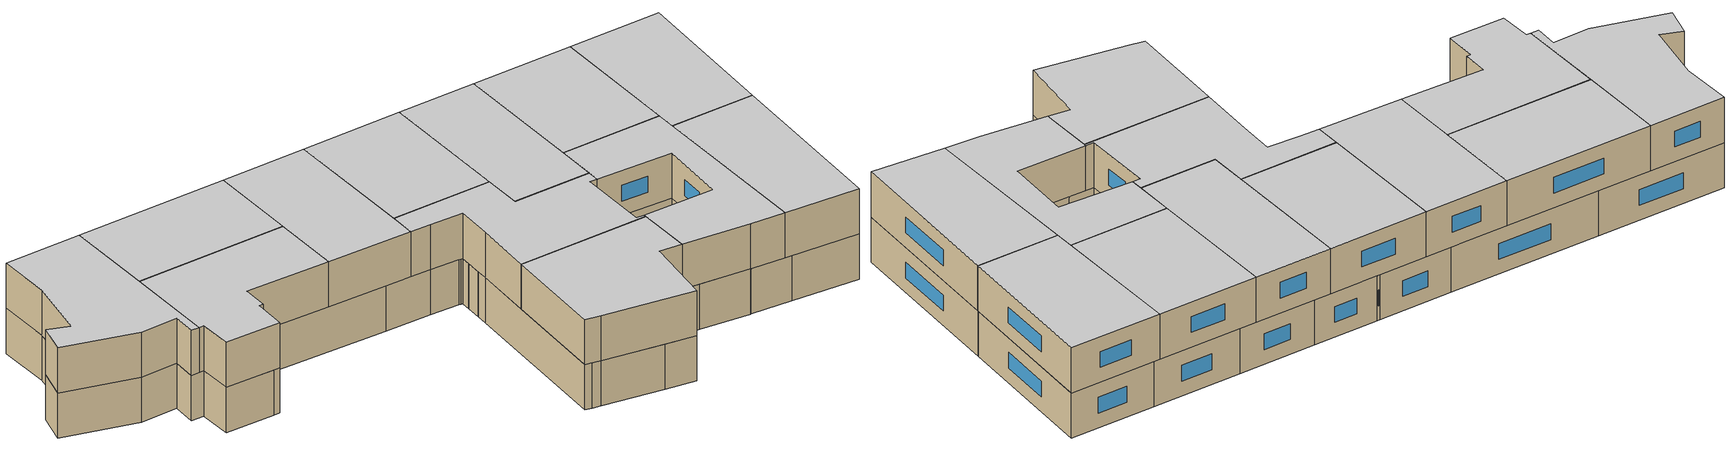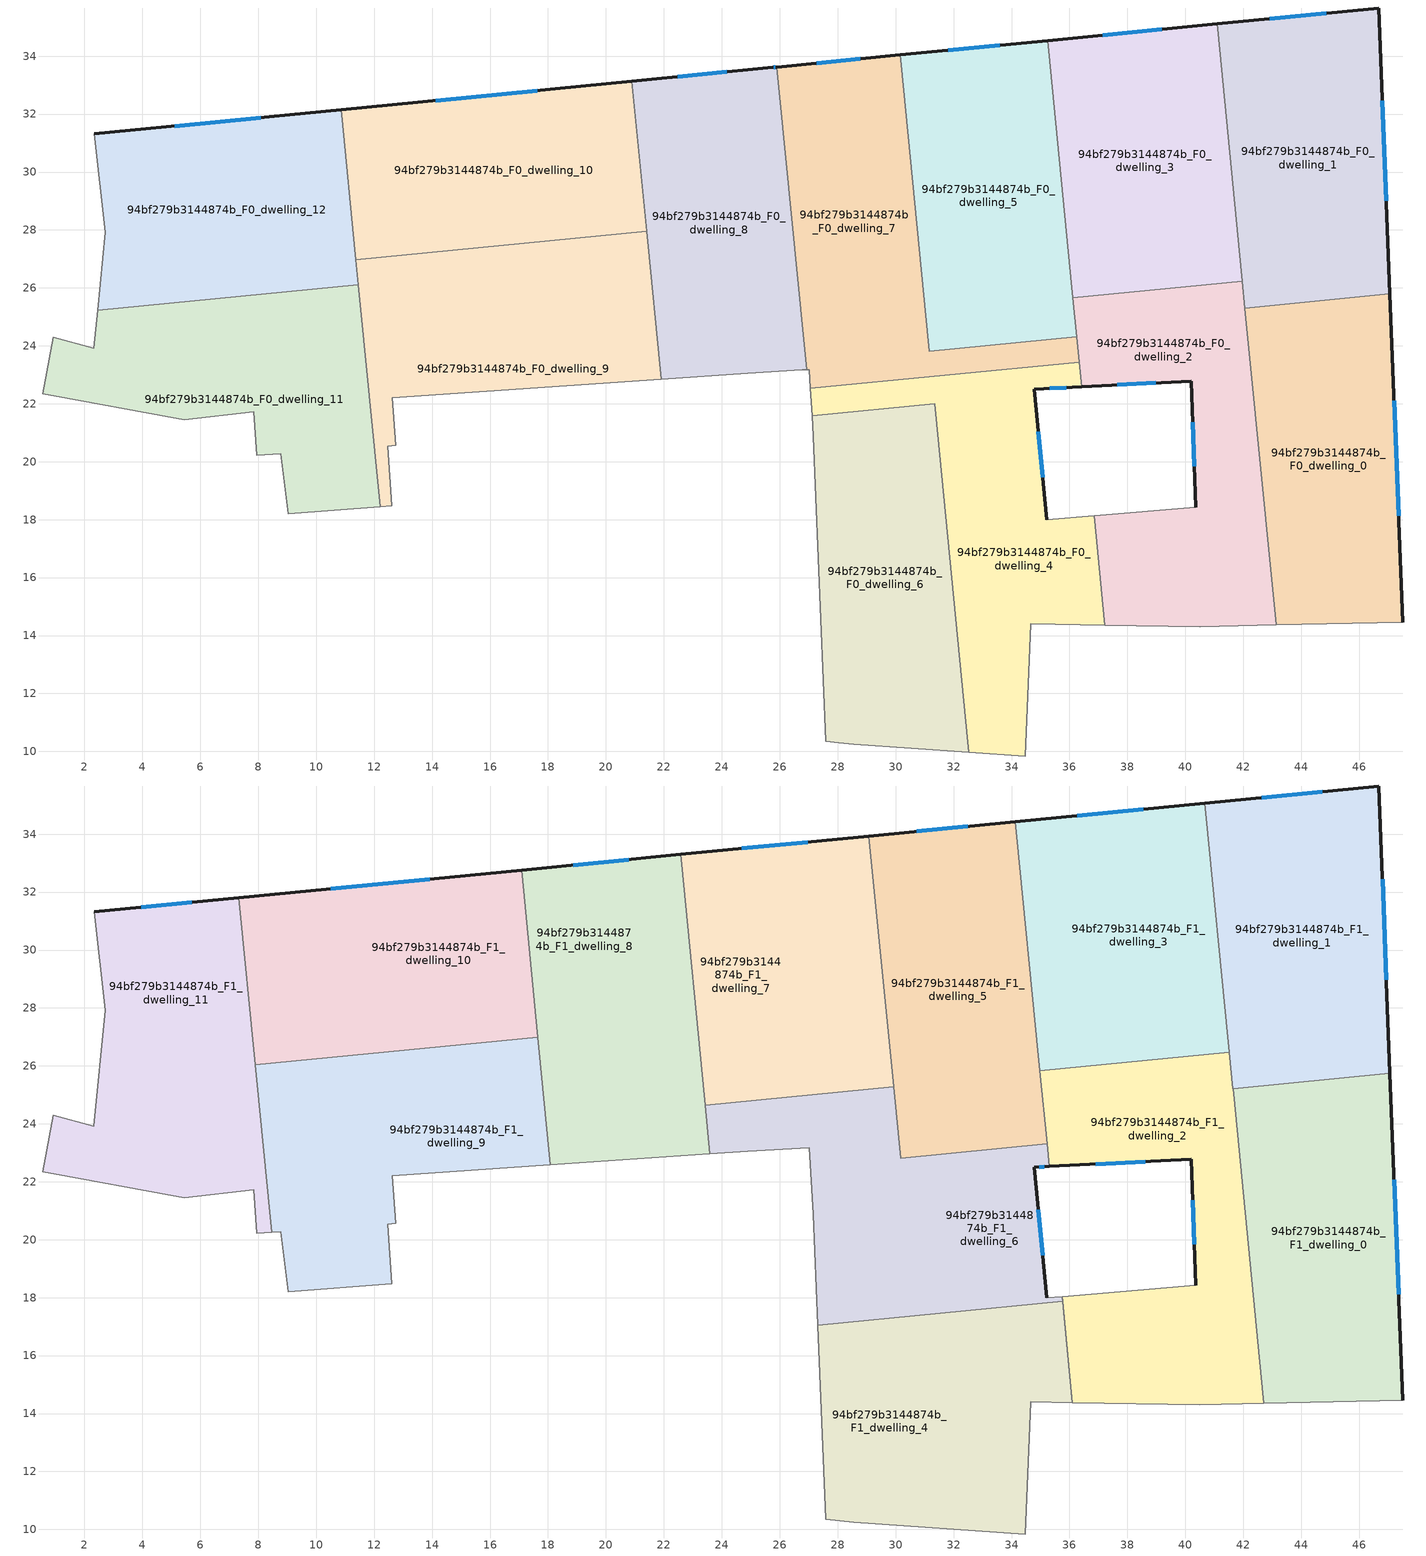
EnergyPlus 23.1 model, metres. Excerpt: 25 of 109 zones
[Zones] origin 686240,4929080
94bf279b3144874b_F0_dwelling_0
 floor ground (EU_floor_Construction): 47.06,25.79 47.5,14.45 43.13,14.36 42.06,25.3 z0
 wall outside (EU_wall_Construction): 47.5,14.45 47.06,25.79 z0:3
 wall adiabatic (EU_wall_Construction): 43.13,14.36 47.5,14.45 z0:3
 wall to 94bf279b3144874b_F0_dwelling_1 (EU_wall_Construction): 47.06,25.79 42.06,25.3 z0:3
 wall to 94bf279b3144874b_F0_dwelling_2 (EU_wall_Construction): 42.06,25.3 43.13,14.36 z0:3
 window (EU_Window_Construction): 47.36,18.14 47.2,22.11 z0.98:2.02
 ceiling adiabatic (EU_roof_Construction): 47.5,14.45 47.06,25.75 42.06,25.26 43.13,14.36 z3
94bf279b3144874b_F0_dwelling_1
 floor ground (EU_floor_Construction): 46.68,35.66 47.06,25.79 42.06,25.3 41.1,35.11 z0
 wall outside (EU_wall_Construction): 47.06,25.79 46.68,35.66 41.1,35.11 z0:3
 wall to 94bf279b3144874b_F0_dwelling_3 (EU_wall_Construction): 41.1,35.11 41.97,26.24 z0:3
 wall to 94bf279b3144874b_F0_dwelling_2 (EU_wall_Construction): 41.97,26.24 42.06,25.3 z0:3
 window (EU_Window_Construction): 46.94,29 46.8,32.45 / 44.86,35.48 42.91,35.29 z0.98:2.02
 ceiling adiabatic (EU_roof_Construction): 47.06,25.79 46.68,35.66 41.1,35.11 42.06,25.3 z3
94bf279b3144874b_F0_dwelling_10
 floor ground (EU_floor_Construction): 20.9,33.13 21.4,27.96 11.37,26.97 10.86,32.15 z0
 wall outside (EU_wall_Construction): 20.9,33.13 10.86,32.15 z0:3
 wall to 94bf279b3144874b_F0_dwelling_9 (EU_wall_Construction): 11.37,26.97 21.4,27.96 z0:3
 wall to 94bf279b3144874b_F0_dwelling_12 (EU_wall_Construction): 10.86,32.15 11.37,26.97 z0:3
 wall to 94bf279b3144874b_F0_dwelling_8 (EU_wall_Construction): 21.4,27.96 20.9,33.13 z0:3
 window (EU_Window_Construction): 17.63,32.81 14.13,32.47 z0.98:2.02
 ceiling adiabatic (EU_roof_Construction): 17.59,27.58 17.09,32.76 10.86,32.15 11.37,26.97 z3
94bf279b3144874b_F0_dwelling_11
 floor ground (EU_floor_Construction): 11.46,26.11 12.21,18.44 9.03,18.2 8.78,20.28 7.94,20.22 7.85,21.72 5.45,21.44 0.56,22.35 0.92,24.3 2.33,23.91 2.46,25.23 z0
 wall adiabatic (EU_wall_Construction): 2.46,25.23 2.33,23.91 0.92,24.3 0.56,22.35 5.45,21.44 7.85,21.72 7.94,20.22 8.78,20.28 9.03,18.2 12.21,18.44 11.46,26.11 z0:3
 wall to 94bf279b3144874b_F0_dwelling_12 (EU_wall_Construction): 11.46,26.11 2.46,25.23 z0:3
94bf279b3144874b_F0_dwelling_12
 floor ground (EU_floor_Construction): 10.86,32.15 11.46,26.11 2.46,25.23 2.72,27.92 2.34,31.31 z0
 wall outside (EU_wall_Construction): 10.86,32.15 2.34,31.31 z0:3
 wall adiabatic (EU_wall_Construction): 2.34,31.31 2.72,27.92 2.46,25.23 z0:3
 wall to 94bf279b3144874b_F0_dwelling_9 (EU_wall_Construction): 11.46,26.11 11.37,26.97 z0:3
 window (EU_Window_Construction): 8.09,31.88 5.11,31.58 z0.98:2.02
94bf279b3144874b_F0_dwelling_2
 floor ground (EU_floor_Construction): 41.97,26.24 43.13,14.36 40.52,14.31 40.49,14.31 37.22,14.36 36.85,18.13 40.36,18.42 40.21,22.78 36.42,22.58 36.11,25.66 z0
 wall outside (EU_wall_Construction): 36.42,22.58 40.21,22.78 40.36,18.42 z0:3
 wall adiabatic (EU_wall_Construction): 37.22,14.36 40.49,14.31 40.52,14.31 43.13,14.36 / 40.36,18.42 36.85,18.13 z0:3
 wall to 94bf279b3144874b_F0_dwelling_4 (EU_wall_Construction): 36.85,18.13 37.22,14.36 / 36.33,23.44 36.42,22.58 z0:3
 wall to 94bf279b3144874b_F0_dwelling_3 (EU_wall_Construction): 41.97,26.24 36.11,25.66 z0:3
 wall to 94bf279b3144874b_F0_dwelling_5 (EU_wall_Construction): 36.11,25.66 36.25,24.32 z0:3
 wall to 94bf279b3144874b_F0_dwelling_7 (EU_wall_Construction): 36.25,24.32 36.33,23.44 z0:3
 window (EU_Window_Construction): 40.26,21.36 40.31,19.84 / 37.65,22.65 38.98,22.72 z0.98:2.02
94bf279b3144874b_F0_dwelling_3
 floor ground (EU_floor_Construction): 41.1,35.11 41.97,26.24 36.11,25.66 35.24,34.54 z0
 wall outside (EU_wall_Construction): 41.1,35.11 35.24,34.54 z0:3
 wall to 94bf279b3144874b_F0_dwelling_5 (EU_wall_Construction): 35.24,34.54 36.11,25.66 z0:3
 window (EU_Window_Construction): 39.19,34.93 37.15,34.73 z0.98:2.02
 ceiling adiabatic (EU_roof_Construction): 41.97,26.24 41.1,35.11 40.68,35.07 41.52,26.47 36.09,25.94 36.11,25.66 z3
94bf279b3144874b_F0_dwelling_4
 floor ground (EU_floor_Construction): 36.33,23.44 36.42,22.58 34.78,22.5 35.22,17.99 36.85,18.13 37.22,14.36 34.66,14.4 34.48,9.84 32.52,9.97 31.34,22 27.12,21.59 27.06,22.53 z0
 wall outside (EU_wall_Construction): 35.22,17.99 34.78,22.5 36.42,22.58 z0:3
 wall adiabatic (EU_wall_Construction): 36.85,18.13 35.22,17.99 / 32.52,9.97 34.48,9.84 34.66,14.4 37.22,14.36 / 27.06,22.53 27.12,21.59 z0:3
 wall to 94bf279b3144874b_F0_dwelling_6 (EU_wall_Construction): 27.12,21.59 31.34,22 32.52,9.97 z0:3
 wall to 94bf279b3144874b_F0_dwelling_7 (EU_wall_Construction): 36.33,23.44 27.06,22.53 z0:3
 window (EU_Window_Construction): 35.31,22.53 35.88,22.56 / 35.08,19.46 34.92,21.03 z0.98:2.02
94bf279b3144874b_F0_dwelling_5
 floor ground (EU_floor_Construction): 35.24,34.54 36.25,24.32 31.17,23.82 30.16,34.04 z0
 wall outside (EU_wall_Construction): 35.24,34.54 30.16,34.04 z0:3
 wall to 94bf279b3144874b_F0_dwelling_7 (EU_wall_Construction): 30.16,34.04 31.17,23.82 36.25,24.32 z0:3
 window (EU_Window_Construction): 33.59,34.38 31.82,34.2 z0.98:2.02
 ceiling adiabatic (EU_roof_Construction): 35.14,24.21 34.14,34.43 30.16,34.04 31.17,23.82 z3
94bf279b3144874b_F0_dwelling_6
 floor ground (EU_floor_Construction): 31.34,22 32.52,9.97 28.56,10.24 28.04,10.3 27.59,10.35 27.16,20.87 27.12,21.59 z0
 wall adiabatic (EU_wall_Construction): 27.12,21.59 27.16,20.87 27.59,10.35 28.04,10.3 28.56,10.24 32.52,9.97 z0:3
94bf279b3144874b_F0_dwelling_7
 floor ground (EU_floor_Construction): 30.16,34.04 31.17,23.82 36.25,24.32 36.33,23.44 27.06,22.53 27.02,23.18 26.92,23.17 25.9,33.62 z0
 wall outside (EU_wall_Construction): 30.16,34.04 25.9,33.62 z0:3
 wall adiabatic (EU_wall_Construction): 26.92,23.17 27.02,23.18 27.06,22.53 z0:3
 wall to 94bf279b3144874b_F0_dwelling_8 (EU_wall_Construction): 25.9,33.62 26.92,23.17 z0:3
 window (EU_Window_Construction): 28.78,33.91 27.29,33.76 z0.98:2.02
 ceiling adiabatic (EU_roof_Construction): 35.23,23.33 35.14,24.21 31.17,23.82 30.16,34.04 29.08,33.93 30.17,22.84 z3
94bf279b3144874b_F0_dwelling_8
 floor ground (EU_floor_Construction): 25.9,33.62 26.92,23.17 26.77,23.17 24.89,23.06 21.91,22.85 20.9,33.13 25.75,33.61 z0
 wall outside (EU_wall_Construction): 25.9,33.62 25.75,33.61 20.9,33.13 z0:3
 wall adiabatic (EU_wall_Construction): 21.91,22.85 24.89,23.06 26.77,23.17 26.92,23.17 z0:3
 wall to 94bf279b3144874b_F0_dwelling_9 (EU_wall_Construction): 21.4,27.96 21.91,22.85 z0:3
 window (EU_Window_Construction): 25.85,33.62 25.8,33.61 / 24.17,33.45 22.48,33.29 z0.98:2.02
94bf279b3144874b_F0_dwelling_9
 floor ground (EU_floor_Construction): 21.4,27.96 21.91,22.85 12.63,22.2 12.74,20.56 12.46,20.54 12.61,18.47 12.21,18.44 11.37,26.97 z0
 wall adiabatic (EU_wall_Construction): 11.46,26.11 12.21,18.44 12.61,18.47 12.46,20.54 12.74,20.56 12.63,22.2 21.91,22.85 z0:3
94bf279b3144874b_F1_dwelling_0
 floor to 94bf279b3144874b_F0_dwelling_2 (EU_floor_Construction): 42.06,25.26 43.13,14.36 42.71,14.36 41.65,25.22 z3
 floor adiabatic (EU_floor_Construction): 47.06,25.75 47.5,14.45 42.71,14.36 43.13,14.36 42.06,25.26 z3
 wall outside (EU_wall_Construction): 47.5,14.45 47.06,25.75 z3:6
 wall adiabatic (EU_wall_Construction): 42.71,14.36 47.5,14.45 z3:6
 wall to 94bf279b3144874b_F1_dwelling_1 (EU_wall_Construction): 47.06,25.75 41.65,25.22 z3:6
 wall to 94bf279b3144874b_F1_dwelling_2 (EU_wall_Construction): 41.65,25.22 42.71,14.36 z3:6
 window (EU_Window_Construction): 47.36,18.13 47.21,22.08 z3.98:5.02
 ceiling to 94bf279b3144874b_F2_dwelling_0 (EU_floor_Construction): 47.5,14.45 47.06,25.75 41.65,25.22 42.71,14.36 z6
94bf279b3144874b_F1_dwelling_1
 floor to 94bf279b3144874b_F0_dwelling_0 (EU_floor_Construction): 47.06,25.79 47.06,25.75 42.06,25.26 42.06,25.3 z3
 floor to 94bf279b3144874b_F0_dwelling_2 (EU_floor_Construction): 41.97,26.24 42.06,25.26 41.65,25.22 41.55,26.2 z3
 floor adiabatic (EU_floor_Construction): 46.68,35.66 47.06,25.75 47.06,25.79 42.06,25.3 41.97,26.24 41.55,26.2 40.68,35.07 z3
 wall outside (EU_wall_Construction): 47.06,25.75 46.68,35.66 40.68,35.07 z3:6
 wall to 94bf279b3144874b_F1_dwelling_3 (EU_wall_Construction): 40.68,35.07 41.52,26.47 z3:6
 wall to 94bf279b3144874b_F1_dwelling_2 (EU_wall_Construction): 41.52,26.47 41.64,25.22 z3:6
 window (EU_Window_Construction): 46.94,28.97 46.81,32.44 / 44.73,35.47 42.63,35.26 z3.98:5.02
 ceiling to 94bf279b3144874b_F2_dwelling_1 (EU_floor_Construction): 47.06,25.75 46.68,35.66 40.68,35.07 41.65,25.22 z6
94bf279b3144874b_F1_dwelling_10
 floor adiabatic (EU_floor_Construction): 17.09,32.76 17.6,27.58 11.37,26.97 10.86,32.15 z3
 floor to 94bf279b3144874b_F0_dwelling_12 (EU_floor_Construction): 10.86,32.15 11.43,26.38 7.89,26.04 7.33,31.8 z3
 floor to 94bf279b3144874b_F0_dwelling_9 (EU_floor_Construction): 17.59,27.58 17.65,26.99 11.43,26.38 11.37,26.97 z3
 wall outside (EU_wall_Construction): 17.09,32.76 7.33,31.8 z3:6
 wall to 94bf279b3144874b_F1_dwelling_9 (EU_wall_Construction): 7.89,26.04 17.65,26.99 z3:6
 wall to 94bf279b3144874b_F1_dwelling_8 (EU_wall_Construction): 17.65,26.99 17.09,32.76 z3:6
 wall to 94bf279b3144874b_F1_dwelling_11 (EU_wall_Construction): 7.33,31.8 7.89,26.04 z3:6
 window (EU_Window_Construction): 13.91,32.45 10.5,32.11 z3.98:5.02
 ceiling to 94bf279b3144874b_F2_dwelling_10 (EU_floor_Construction): 17.65,26.99 17.09,32.76 7.33,31.8 7.89,26.04 z6
94bf279b3144874b_F1_dwelling_11
 floor to 94bf279b3144874b_F0_dwelling_12 (EU_floor_Construction): 7.33,31.8 7.92,25.76 2.46,25.23 2.72,27.92 2.34,31.31 z3
 floor to 94bf279b3144874b_F0_dwelling_11 (EU_floor_Construction): 7.92,25.76 8.46,20.26 7.94,20.22 7.85,21.72 5.45,21.44 0.56,22.35 0.92,24.3 2.33,23.91 2.46,25.23 z3
 wall outside (EU_wall_Construction): 7.33,31.8 2.34,31.31 z3:6
 wall adiabatic (EU_wall_Construction): 2.34,31.31 2.72,27.92 2.33,23.91 0.92,24.3 0.56,22.35 5.45,21.44 7.85,21.72 7.94,20.22 8.46,20.26 z3:6
 wall to 94bf279b3144874b_F1_dwelling_9 (EU_wall_Construction): 8.46,20.26 7.89,26.04 z3:6
 window (EU_Window_Construction): 5.71,31.64 3.96,31.47 z3.98:5.02
 ceiling to 94bf279b3144874b_F2_dwelling_11 (EU_floor_Construction): 8.46,20.26 7.33,31.8 2.34,31.31 2.72,27.92 2.33,23.91 0.92,24.3 0.56,22.35 5.45,21.44 7.85,21.72 7.94,20.22 z6
94bf279b3144874b_F1_dwelling_2
 floor to 94bf279b3144874b_F0_dwelling_2 (EU_floor_Construction): 41.55,26.19 42.71,14.36 40.49,14.31 37.22,14.36 36.85,18.13 40.36,18.42 40.21,22.78 36.42,22.59 36.11,25.66 z3
 floor to 94bf279b3144874b_F0_dwelling_5 (EU_floor_Construction): 36.09,25.94 36.25,24.32 35.14,24.21 34.98,25.83 z3
 floor to 94bf279b3144874b_F0_dwelling_4 (EU_floor_Construction): 36.85,18.13 37.22,14.36 36.1,14.38 35.75,18.04 z3; 36.33,23.44 36.42,22.59 35.31,22.53 35.23,23.33 z3
 floor adiabatic (EU_floor_Construction): 41.52,26.47 41.55,26.19 36.12,25.66 36.09,25.94 z3
 floor to 94bf279b3144874b_F0_dwelling_7 (EU_floor_Construction): 36.25,24.32 36.33,23.44 35.23,23.33 35.14,24.21 z3
 wall outside (EU_wall_Construction): 35.31,22.53 40.21,22.78 40.36,18.42 z3:6
 wall adiabatic (EU_wall_Construction): 40.36,18.42 35.75,18.04 36.1,14.38 40.49,14.31 42.71,14.36 z3:6
 wall to 94bf279b3144874b_F1_dwelling_3 (EU_wall_Construction): 41.52,26.47 34.98,25.83 z3:6
 wall to 94bf279b3144874b_F1_dwelling_5 (EU_wall_Construction): 34.98,25.83 35.23,23.3 z3:6
 wall to 94bf279b3144874b_F1_dwelling_6 (EU_wall_Construction): 35.23,23.3 35.31,22.53 z3:6
 window (EU_Window_Construction): 40.26,21.36 40.31,19.84 / 36.9,22.61 38.62,22.7 z3.98:5.02
 ceiling to 94bf279b3144874b_F2_dwelling_2 (EU_floor_Construction): 42.71,14.36 41.52,26.47 34.98,25.83 35.31,22.53 40.21,22.78 40.36,18.42 35.75,18.04 36.1,14.38 40.49,14.31 z6
94bf279b3144874b_F1_dwelling_3
 floor to 94bf279b3144874b_F0_dwelling_3 (EU_floor_Construction): 40.68,35.07 41.52,26.47 36.09,25.94 35.24,34.54 z3
 floor to 94bf279b3144874b_F0_dwelling_5 (EU_floor_Construction): 35.24,34.54 36.09,25.94 34.98,25.83 34.14,34.43 z3
 wall outside (EU_wall_Construction): 40.68,35.07 34.14,34.43 z3:6
 wall to 94bf279b3144874b_F1_dwelling_5 (EU_wall_Construction): 34.14,34.43 34.98,25.83 z3:6
 window (EU_Window_Construction): 38.55,34.86 36.26,34.64 z3.98:5.02
 ceiling to 94bf279b3144874b_F2_dwelling_3 (EU_floor_Construction): 41.52,26.47 40.68,35.07 34.14,34.43 34.98,25.83 z6
94bf279b3144874b_F1_dwelling_4
 floor to 94bf279b3144874b_F0_dwelling_6 (EU_floor_Construction): 31.79,17.48 32.52,9.97 28.56,10.24 27.59,10.35 27.32,17.04 z3
 floor to 94bf279b3144874b_F0_dwelling_4 (EU_floor_Construction): 35.76,17.87 36.1,14.38 34.66,14.4 34.48,9.84 32.52,9.97 31.79,17.48 z3
 wall adiabatic (EU_wall_Construction): 27.32,17.04 27.59,10.35 28.56,10.24 34.48,9.84 34.66,14.4 36.1,14.38 35.76,17.87 z3:6
 wall to 94bf279b3144874b_F1_dwelling_6 (EU_wall_Construction): 35.76,17.87 27.32,17.04 z3:6
 ceiling to 94bf279b3144874b_F2_dwelling_4 (EU_floor_Construction): 34.48,9.84 34.66,14.4 36.1,14.38 35.76,17.87 27.32,17.04 27.59,10.35 28.56,10.24 z6
94bf279b3144874b_F1_dwelling_5
 floor to 94bf279b3144874b_F0_dwelling_4 (EU_floor_Construction): 35.23,23.33 35.23,23.3 30.17,22.81 30.17,22.84 z3
 floor adiabatic (EU_floor_Construction): 34.14,34.43 35.23,23.3 35.23,23.33 30.17,22.84 30.17,22.81 29.08,33.93 z3
 wall outside (EU_wall_Construction): 34.14,34.43 29.08,33.93 z3:6
 wall to 94bf279b3144874b_F1_dwelling_6 (EU_wall_Construction): 29.93,25.28 30.17,22.81 35.23,23.3 z3:6
 wall to 94bf279b3144874b_F1_dwelling_7 (EU_wall_Construction): 29.08,33.93 29.93,25.28 z3:6
 window (EU_Window_Construction): 32.49,34.27 30.72,34.1 z3.98:5.02
 ceiling to 94bf279b3144874b_F2_dwelling_5 (EU_floor_Construction): 35.23,23.3 34.14,34.43 29.08,33.93 30.17,22.81 z6
94bf279b3144874b_F1_dwelling_6
 floor to 94bf279b3144874b_F0_dwelling_4 (EU_floor_Construction): 35.23,23.3 35.31,22.53 34.78,22.5 35.22,17.99 35.75,18.04 35.76,17.87 31.79,17.48 31.34,22 27.12,21.59 27.06,22.53 30.17,22.84 30.17,22.81 z3
 floor to 94bf279b3144874b_F0_dwelling_6 (EU_floor_Construction): 31.34,22 31.79,17.48 27.32,17.04 27.16,20.87 27.12,21.59 z3
 floor to 94bf279b3144874b_F0_dwelling_8 (EU_floor_Construction): 26.75,24.97 26.92,23.18 24.89,23.06 23.59,22.97 23.43,24.65 z3
 floor to 94bf279b3144874b_F0_dwelling_7 (EU_floor_Construction): 29.93,25.28 30.17,22.84 27.06,22.53 27.02,23.18 26.92,23.18 26.75,24.97 z3
 wall outside (EU_wall_Construction): 35.22,17.99 34.78,22.5 35.31,22.53 z3:6
 wall to 94bf279b3144874b_F1_dwelling_7 (EU_wall_Construction): 29.93,25.28 23.43,24.64 z3:6
 wall adiabatic (EU_wall_Construction): 35.76,17.87 35.75,18.04 35.22,17.99 / 23.59,22.97 24.89,23.06 27.02,23.18 27.16,20.87 27.32,17.04 z3:6
 wall to 94bf279b3144874b_F1_dwelling_8 (EU_wall_Construction): 23.43,24.65 23.59,22.97 z3:6
 window (EU_Window_Construction): 34.95,22.51 35.13,22.52 / 35.08,19.46 34.92,21.03 z3.98:5.02
 ceiling to 94bf279b3144874b_F2_dwelling_6 (EU_floor_Construction): 35.76,17.87 35.75,18.04 35.22,17.99 34.78,22.5 35.31,22.53 35.23,23.3 30.17,22.81 29.93,25.28 23.43,24.64 23.59,22.97 24.89,23.06 27.02,23.18 27.16,20.87 27.32,17.04 z6
94bf279b3144874b_F1_dwelling_7
 floor to 94bf279b3144874b_F0_dwelling_7 (EU_floor_Construction): 29.08,33.93 29.93,25.28 26.75,24.97 25.9,33.62 z3
 floor to 94bf279b3144874b_F0_dwelling_8 (EU_floor_Construction): 25.9,33.62 26.75,24.97 23.43,24.65 22.58,33.3 25.75,33.61 25.87,33.62 z3
 wall outside (EU_wall_Construction): 29.08,33.93 22.58,33.3 z3:6
 wall to 94bf279b3144874b_F1_dwelling_8 (EU_wall_Construction): 22.58,33.3 23.43,24.64 z3:6
 window (EU_Window_Construction): 26.97,33.73 24.69,33.5 z3.98:5.02
 ceiling to 94bf279b3144874b_F2_dwelling_7 (EU_floor_Construction): 29.93,25.28 29.08,33.93 22.58,33.3 23.43,24.64 z6
94bf279b3144874b_F1_dwelling_8
 floor to 94bf279b3144874b_F0_dwelling_8 (EU_floor_Construction): 22.58,33.3 23.59,22.97 21.91,22.85 20.9,33.13 z3
 floor to 94bf279b3144874b_F0_dwelling_10 (EU_floor_Construction): 20.9,33.13 21.4,27.96 17.59,27.58 17.09,32.76 z3
 floor to 94bf279b3144874b_F0_dwelling_9 (EU_floor_Construction): 21.4,27.96 21.91,22.85 18.08,22.58 17.59,27.58 z3
 wall outside (EU_wall_Construction): 22.58,33.3 17.09,32.76 z3:6
 wall adiabatic (EU_wall_Construction): 18.08,22.58 23.59,22.97 z3:6
 wall to 94bf279b3144874b_F1_dwelling_9 (EU_wall_Construction): 17.65,26.99 18.08,22.58 z3:6
 window (EU_Window_Construction): 20.79,33.12 18.87,32.93 z3.98:5.02
 ceiling to 94bf279b3144874b_F2_dwelling_8 (EU_floor_Construction): 23.59,22.97 22.58,33.3 17.09,32.76 18.08,22.58 z6
94bf279b3144874b_F1_dwelling_9
 floor to 94bf279b3144874b_F0_dwelling_11 (EU_floor_Construction): 11.46,26.11 12.21,18.44 9.03,18.2 8.78,20.28 8.46,20.26 7.92,25.76 z3
 floor to 94bf279b3144874b_F0_dwelling_9 (EU_floor_Construction): 17.65,26.99 18.08,22.58 12.63,22.2 12.74,20.56 12.46,20.54 12.61,18.47 12.21,18.44 11.43,26.38 z3
 floor to 94bf279b3144874b_F0_dwelling_12 (EU_floor_Construction): 11.43,26.38 11.46,26.11 7.92,25.76 7.89,26.04 z3
 wall adiabatic (EU_wall_Construction): 8.46,20.26 8.78,20.28 9.03,18.2 12.61,18.47 12.46,20.54 12.74,20.56 12.63,22.2 18.08,22.58 z3:6
 ceiling to 94bf279b3144874b_F2_dwelling_9 (EU_floor_Construction): 18.08,22.58 17.65,26.99 7.89,26.04 8.46,20.26 8.78,20.28 9.03,18.2 12.61,18.47 12.46,20.54 12.74,20.56 12.63,22.2 z6
[Building]
EU S2 Campaign: North Axis=0; Terrain=City; Solar Distribution=FullExterior
[Site:Location]
Bologna: Latitude=44.5; Longitude=11.25; Time Zone=1; Elevation=37
[SizingPeriod:WeatherFileDays]
AnnualSizingPeriod: Begin Month=1; Begin Day of Month=1; End Month=12; End Day of Month=31; Day of Week for Start Day=Monday; Use Weather File Daylight Saving Period=No; Use Weather File Rain and Snow Indicators=No
[MATERIAL]
EU_InternalMass_Material: Roughness=MediumRough; Thickness=0.1; Conductivity=1; Density=1800; Specific Heat=900; Thermal Absorptance=0.9; Solar Absorptance=0.7; Visible Absorptance=0.7
[MATERIAL:NOMASS] Roughness=MediumRough; Thermal Absorptance=0.9; Solar Absorptance=0.7; Visible Absorptance=0.7
Name | Thermal Resistance
EU_wall_NoMass | 0.905828
EU_roof_NoMass | 0.37593
EU_floor_NoMass | 0.67114
[WINDOWMATERIAL:SIMPLEGLAZINGSYSTEM]
EU_Window_SimpleGlazing: UFactor=4.52486; Solar Heat Gain Coefficient=0.85; Visible Transmittance=0.85
[CONSTRUCTION]
EU_wall_Construction: EU_wall_NoMass
EU_roof_Construction: EU_roof_NoMass
EU_floor_Construction: EU_floor_NoMass
EU_Window_Construction: EU_Window_SimpleGlazing
EU_InternalMass_Construction: EU_InternalMass_Material
[ZONE] Type=1; Multiplier=1; Ceiling Height=autocalculate; Floor Area=autocalculate; Part of Total Floor Area=Yes
Name | Volume
94bf279b3144874b_F0_dwelling_0 | 157.31
94bf279b3144874b_F1_dwelling_0 | 170.429
94bf279b3144874b_F0_dwelling_1 | 157.316
94bf279b3144874b_F1_dwelling_1 | 170.435
94bf279b3144874b_F0_dwelling_10 | 157.313
94bf279b3144874b_F1_dwelling_10 | 170.441
94bf279b3144874b_F0_dwelling_11 | 157.321
94bf279b3144874b_F1_dwelling_11 | 170.418
94bf279b3144874b_F0_dwelling_12 | 157.331
94bf279b3144874b_F0_dwelling_2 | 157.322
94bf279b3144874b_F1_dwelling_2 | 170.423
94bf279b3144874b_F0_dwelling_3 | 157.329
94bf279b3144874b_F1_dwelling_3 | 170.43
94bf279b3144874b_F0_dwelling_4 | 155.791
94bf279b3144874b_F1_dwelling_4; 94bf279b3144874b_F1_dwelling_5 | 170.433
94bf279b3144874b_F0_dwelling_5 | 157.312
94bf279b3144874b_F0_dwelling_6 | 159.886
94bf279b3144874b_F1_dwelling_6 | 170.422
94bf279b3144874b_F0_dwelling_7 | 156.699
94bf279b3144874b_F1_dwelling_7 | 170.437
94bf279b3144874b_F0_dwelling_8 | 156.897
94bf279b3144874b_F1_dwelling_8 | 170.451
94bf279b3144874b_F0_dwelling_9 | 157.311
94bf279b3144874b_F1_dwelling_9 | 170.407
[INTERNALMASS] Construction=EU_InternalMass_Construction
Name | Zone or ZoneList | Surface Area
94bf279b3144874b_F0_dwelling_0_EU_InternalMass | 94bf279b3144874b_F0_dwelling_0 | 52.4363
94bf279b3144874b_F0_dwelling_1_EU_InternalMass | 94bf279b3144874b_F0_dwelling_1 | 52.4404
94bf279b3144874b_F0_dwelling_2_EU_InternalMass | 94bf279b3144874b_F0_dwelling_2 | 52.4394
94bf279b3144874b_F0_dwelling_3_EU_InternalMass | 94bf279b3144874b_F0_dwelling_3 | 52.4428
94bf279b3144874b_F0_dwelling_4_EU_InternalMass | 94bf279b3144874b_F0_dwelling_4 | 51.9309
94bf279b3144874b_F0_dwelling_5_EU_InternalMass | 94bf279b3144874b_F0_dwelling_5 | 52.4381
94bf279b3144874b_F0_dwelling_6_EU_InternalMass | 94bf279b3144874b_F0_dwelling_6 | 53.2954
94bf279b3144874b_F0_dwelling_7_EU_InternalMass | 94bf279b3144874b_F0_dwelling_7 | 52.233
94bf279b3144874b_F0_dwelling_8_EU_InternalMass | 94bf279b3144874b_F0_dwelling_8 | 52.2989
94bf279b3144874b_F0_dwelling_9_EU_InternalMass | 94bf279b3144874b_F0_dwelling_9 | 52.4394
94bf279b3144874b_F0_dwelling_10_EU_InternalMass | 94bf279b3144874b_F0_dwelling_10 | 52.4374
94bf279b3144874b_F0_dwelling_11_EU_InternalMass | 94bf279b3144874b_F0_dwelling_11 | 52.4404
94bf279b3144874b_F0_dwelling_12_EU_InternalMass | 94bf279b3144874b_F0_dwelling_12 | 52.4419
94bf279b3144874b_F1_dwelling_0_EU_InternalMass | 94bf279b3144874b_F1_dwelling_0 | 56.8084
94bf279b3144874b_F1_dwelling_1_EU_InternalMass | 94bf279b3144874b_F1_dwelling_1 | 56.8109
94bf279b3144874b_F1_dwelling_2_EU_InternalMass | 94bf279b3144874b_F1_dwelling_2 | 56.809
94bf279b3144874b_F1_dwelling_3_EU_InternalMass | 94bf279b3144874b_F1_dwelling_3 | 56.8114
94bf279b3144874b_F1_dwelling_4_EU_InternalMass | 94bf279b3144874b_F1_dwelling_4 | 56.8101
94bf279b3144874b_F1_dwelling_5_EU_InternalMass | 94bf279b3144874b_F1_dwelling_5 | 56.8106
94bf279b3144874b_F1_dwelling_6_EU_InternalMass | 94bf279b3144874b_F1_dwelling_6 | 56.8073
94bf279b3144874b_F1_dwelling_7_EU_InternalMass | 94bf279b3144874b_F1_dwelling_7 | 56.8128
94bf279b3144874b_F1_dwelling_8_EU_InternalMass | 94bf279b3144874b_F1_dwelling_8 | 56.8172
94bf279b3144874b_F1_dwelling_9_EU_InternalMass | 94bf279b3144874b_F1_dwelling_9 | 56.8022
94bf279b3144874b_F1_dwelling_10_EU_InternalMass | 94bf279b3144874b_F1_dwelling_10 | 56.813
94bf279b3144874b_F1_dwelling_11_EU_InternalMass | 94bf279b3144874b_F1_dwelling_11 | 56.8055
[OTHEREQUIPMENT] Fuel Type=Electricity; Design Level Calculation Method=Watts/Area; Power per Zone Floor Area=1; Fraction Latent=0; Fraction Radiant=0; Fraction Lost=0; Carbon Dioxide Generation Rate=0; EndUse Subcategory=EU_Step8_InternalGains
Name | Zone or ZoneList or Space or SpaceList | Schedule
EU_Step8_InternalGain_94bf279b3144874b_F0_dwelling_0_f000 | 94bf279b3144874b_F0_dwelling_0 | EU_Step8_GainSchedule_94bf279b3144874b_F0_dwelling_0_f000
EU_Step8_InternalGain_94bf279b3144874b_F0_dwelling_1_f000 | 94bf279b3144874b_F0_dwelling_1 | EU_Step8_GainSchedule_94bf279b3144874b_F0_dwelling_1_f000
EU_Step8_InternalGain_94bf279b3144874b_F0_dwelling_2_f000 | 94bf279b3144874b_F0_dwelling_2 | EU_Step8_GainSchedule_94bf279b3144874b_F0_dwelling_2_f000
EU_Step8_InternalGain_94bf279b3144874b_F0_dwelling_3_f000 | 94bf279b3144874b_F0_dwelling_3 | EU_Step8_GainSchedule_94bf279b3144874b_F0_dwelling_3_f000
EU_Step8_InternalGain_94bf279b3144874b_F0_dwelling_4_f000 | 94bf279b3144874b_F0_dwelling_4 | EU_Step8_GainSchedule_94bf279b3144874b_F0_dwelling_4_f000
EU_Step8_InternalGain_94bf279b3144874b_F0_dwelling_5_f000 | 94bf279b3144874b_F0_dwelling_5 | EU_Step8_GainSchedule_94bf279b3144874b_F0_dwelling_5_f000
EU_Step8_InternalGain_94bf279b3144874b_F0_dwelling_6_f000 | 94bf279b3144874b_F0_dwelling_6 | EU_Step8_GainSchedule_94bf279b3144874b_F0_dwelling_6_f000
EU_Step8_InternalGain_94bf279b3144874b_F0_dwelling_7_f000 | 94bf279b3144874b_F0_dwelling_7 | EU_Step8_GainSchedule_94bf279b3144874b_F0_dwelling_7_f000
EU_Step8_InternalGain_94bf279b3144874b_F0_dwelling_8_f000 | 94bf279b3144874b_F0_dwelling_8 | EU_Step8_GainSchedule_94bf279b3144874b_F0_dwelling_8_f000
EU_Step8_InternalGain_94bf279b3144874b_F0_dwelling_9_f000 | 94bf279b3144874b_F0_dwelling_9 | EU_Step8_GainSchedule_94bf279b3144874b_F0_dwelling_9_f000
EU_Step8_InternalGain_94bf279b3144874b_F0_dwelling_10_f000 | 94bf279b3144874b_F0_dwelling_10 | EU_Step8_GainSchedule_94bf279b3144874b_F0_dwelling_10_f000
EU_Step8_InternalGain_94bf279b3144874b_F0_dwelling_11_f000 | 94bf279b3144874b_F0_dwelling_11 | EU_Step8_GainSchedule_94bf279b3144874b_F0_dwelling_11_f000
EU_Step8_InternalGain_94bf279b3144874b_F0_dwelling_12_f000 | 94bf279b3144874b_F0_dwelling_12 | EU_Step8_GainSchedule_94bf279b3144874b_F0_dwelling_12_f000
EU_Step8_InternalGain_94bf279b3144874b_F1_dwelling_0_f000 | 94bf279b3144874b_F1_dwelling_0 | EU_Step8_GainSchedule_94bf279b3144874b_F1_dwelling_0_f000
EU_Step8_InternalGain_94bf279b3144874b_F1_dwelling_1_f000 | 94bf279b3144874b_F1_dwelling_1 | EU_Step8_GainSchedule_94bf279b3144874b_F1_dwelling_1_f000
EU_Step8_InternalGain_94bf279b3144874b_F1_dwelling_2_f000 | 94bf279b3144874b_F1_dwelling_2 | EU_Step8_GainSchedule_94bf279b3144874b_F1_dwelling_2_f000
EU_Step8_InternalGain_94bf279b3144874b_F1_dwelling_3_f000 | 94bf279b3144874b_F1_dwelling_3 | EU_Step8_GainSchedule_94bf279b3144874b_F1_dwelling_3_f000
EU_Step8_InternalGain_94bf279b3144874b_F1_dwelling_4_f000 | 94bf279b3144874b_F1_dwelling_4 | EU_Step8_GainSchedule_94bf279b3144874b_F1_dwelling_4_f000
EU_Step8_InternalGain_94bf279b3144874b_F1_dwelling_5_f000 | 94bf279b3144874b_F1_dwelling_5 | EU_Step8_GainSchedule_94bf279b3144874b_F1_dwelling_5_f000
EU_Step8_InternalGain_94bf279b3144874b_F1_dwelling_6_f000 | 94bf279b3144874b_F1_dwelling_6 | EU_Step8_GainSchedule_94bf279b3144874b_F1_dwelling_6_f000
EU_Step8_InternalGain_94bf279b3144874b_F1_dwelling_7_f000 | 94bf279b3144874b_F1_dwelling_7 | EU_Step8_GainSchedule_94bf279b3144874b_F1_dwelling_7_f000
EU_Step8_InternalGain_94bf279b3144874b_F1_dwelling_8_f000 | 94bf279b3144874b_F1_dwelling_8 | EU_Step8_GainSchedule_94bf279b3144874b_F1_dwelling_8_f000
EU_Step8_InternalGain_94bf279b3144874b_F1_dwelling_9_f000 | 94bf279b3144874b_F1_dwelling_9 | EU_Step8_GainSchedule_94bf279b3144874b_F1_dwelling_9_f000
EU_Step8_InternalGain_94bf279b3144874b_F1_dwelling_10_f000 | 94bf279b3144874b_F1_dwelling_10 | EU_Step8_GainSchedule_94bf279b3144874b_F1_dwelling_10_f000
EU_Step8_InternalGain_94bf279b3144874b_F1_dwelling_11_f000 | 94bf279b3144874b_F1_dwelling_11 | EU_Step8_GainSchedule_94bf279b3144874b_F1_dwelling_11_f000
[ZONEVENTILATION:DESIGNFLOWRATE] Schedule=EU_AlwaysOn; Design Flow Rate Calculation Method=AirChanges/Hour; Air Changes per Hour=0.73129; Ventilation Type=Natural; Fan Pressure Rise=0; Fan Total Efficiency=1; Constant Term Coefficient=1; Temperature Term Coefficient=0; Velocity Term Coefficient=0; Velocity Squared Term Coefficient=0; Minimum Indoor Temperature=-100; Maximum Indoor Temperature=100; Delta Temperature=-100; Minimum Outdoor Temperature=-100; Maximum Outdoor Temperature=100; Maximum Wind Speed=40
Name | Zone or ZoneList or Space or SpaceList
EU_ConstantAir_94bf279b3144874b_F0_dwelling_0 | 94bf279b3144874b_F0_dwelling_0
EU_ConstantAir_94bf279b3144874b_F0_dwelling_1 | 94bf279b3144874b_F0_dwelling_1
EU_ConstantAir_94bf279b3144874b_F0_dwelling_2 | 94bf279b3144874b_F0_dwelling_2
EU_ConstantAir_94bf279b3144874b_F0_dwelling_3 | 94bf279b3144874b_F0_dwelling_3
EU_ConstantAir_94bf279b3144874b_F0_dwelling_4 | 94bf279b3144874b_F0_dwelling_4
EU_ConstantAir_94bf279b3144874b_F0_dwelling_5 | 94bf279b3144874b_F0_dwelling_5
EU_ConstantAir_94bf279b3144874b_F0_dwelling_6 | 94bf279b3144874b_F0_dwelling_6
EU_ConstantAir_94bf279b3144874b_F0_dwelling_7 | 94bf279b3144874b_F0_dwelling_7
EU_ConstantAir_94bf279b3144874b_F0_dwelling_8 | 94bf279b3144874b_F0_dwelling_8
EU_ConstantAir_94bf279b3144874b_F0_dwelling_9 | 94bf279b3144874b_F0_dwelling_9
EU_ConstantAir_94bf279b3144874b_F0_dwelling_10 | 94bf279b3144874b_F0_dwelling_10
EU_ConstantAir_94bf279b3144874b_F0_dwelling_11 | 94bf279b3144874b_F0_dwelling_11
EU_ConstantAir_94bf279b3144874b_F0_dwelling_12 | 94bf279b3144874b_F0_dwelling_12
EU_ConstantAir_94bf279b3144874b_F1_dwelling_0 | 94bf279b3144874b_F1_dwelling_0
EU_ConstantAir_94bf279b3144874b_F1_dwelling_1 | 94bf279b3144874b_F1_dwelling_1
EU_ConstantAir_94bf279b3144874b_F1_dwelling_2 | 94bf279b3144874b_F1_dwelling_2
EU_ConstantAir_94bf279b3144874b_F1_dwelling_3 | 94bf279b3144874b_F1_dwelling_3
EU_ConstantAir_94bf279b3144874b_F1_dwelling_4 | 94bf279b3144874b_F1_dwelling_4
EU_ConstantAir_94bf279b3144874b_F1_dwelling_5 | 94bf279b3144874b_F1_dwelling_5
EU_ConstantAir_94bf279b3144874b_F1_dwelling_6 | 94bf279b3144874b_F1_dwelling_6
EU_ConstantAir_94bf279b3144874b_F1_dwelling_7 | 94bf279b3144874b_F1_dwelling_7
EU_ConstantAir_94bf279b3144874b_F1_dwelling_8 | 94bf279b3144874b_F1_dwelling_8
EU_ConstantAir_94bf279b3144874b_F1_dwelling_9 | 94bf279b3144874b_F1_dwelling_9
EU_ConstantAir_94bf279b3144874b_F1_dwelling_10 | 94bf279b3144874b_F1_dwelling_10
EU_ConstantAir_94bf279b3144874b_F1_dwelling_11 | 94bf279b3144874b_F1_dwelling_11
[HVACTEMPLATE:THERMOSTAT] Constant Heating Setpoint=20; Constant Cooling Setpoint=50
EU_HeatOnly_94bf279b3144874b_F0_dwelling_0; EU_HeatOnly_94bf279b3144874b_F0_dwelling_1; EU_HeatOnly_94bf279b3144874b_F0_dwelling_2; EU_HeatOnly_94bf279b3144874b_F0_dwelling_3; EU_HeatOnly_94bf279b3144874b_F0_dwelling_4; EU_HeatOnly_94bf279b3144874b_F0_dwelling_5; EU_HeatOnly_94bf279b3144874b_F0_dwelling_6; EU_HeatOnly_94bf279b3144874b_F0_dwelling_7; EU_HeatOnly_94bf279b3144874b_F0_dwelling_8; EU_HeatOnly_94bf279b3144874b_F0_dwelling_9; EU_HeatOnly_94bf279b3144874b_F0_dwelling_10; EU_HeatOnly_94bf279b3144874b_F0_dwelling_11; EU_HeatOnly_94bf279b3144874b_F0_dwelling_12; EU_HeatOnly_94bf279b3144874b_F1_dwelling_0; EU_HeatOnly_94bf279b3144874b_F1_dwelling_1; EU_HeatOnly_94bf279b3144874b_F1_dwelling_2; EU_HeatOnly_94bf279b3144874b_F1_dwelling_3; EU_HeatOnly_94bf279b3144874b_F1_dwelling_4; EU_HeatOnly_94bf279b3144874b_F1_dwelling_5; EU_HeatOnly_94bf279b3144874b_F1_dwelling_6; EU_HeatOnly_94bf279b3144874b_F1_dwelling_7; EU_HeatOnly_94bf279b3144874b_F1_dwelling_8; EU_HeatOnly_94bf279b3144874b_F1_dwelling_9; EU_HeatOnly_94bf279b3144874b_F1_dwelling_10; EU_HeatOnly_94bf279b3144874b_F1_dwelling_11; EU_HeatOnly_94bf279b3144874b_F2_dwelling_0; EU_HeatOnly_94bf279b3144874b_F2_dwelling_1; EU_HeatOnly_94bf279b3144874b_F2_dwelling_2; EU_HeatOnly_94bf279b3144874b_F2_dwelling_3; EU_HeatOnly_94bf279b3144874b_F2_dwelling_4; EU_HeatOnly_94bf279b3144874b_F2_dwelling_5; EU_HeatOnly_94bf279b3144874b_F2_dwelling_6; EU_HeatOnly_94bf279b3144874b_F2_dwelling_7; EU_HeatOnly_94bf279b3144874b_F2_dwelling_8; EU_HeatOnly_94bf279b3144874b_F2_dwelling_9; EU_HeatOnly_94bf279b3144874b_F2_dwelling_10; EU_HeatOnly_94bf279b3144874b_F2_dwelling_11; EU_HeatOnly_94bf279b3144874b_F3_dwelling_0; EU_HeatOnly_94bf279b3144874b_F3_dwelling_1; EU_HeatOnly_94bf279b3144874b_F3_dwelling_2; EU_HeatOnly_94bf279b3144874b_F3_dwelling_3; EU_HeatOnly_94bf279b3144874b_F3_dwelling_4; EU_HeatOnly_94bf279b3144874b_F3_dwelling_5; EU_HeatOnly_94bf279b3144874b_F3_dwelling_6; EU_HeatOnly_94bf279b3144874b_F3_dwelling_7; EU_HeatOnly_94bf279b3144874b_F3_dwelling_8; EU_HeatOnly_94bf279b3144874b_F3_dwelling_9; EU_HeatOnly_94bf279b3144874b_F3_dwelling_10; EU_HeatOnly_94bf279b3144874b_F3_dwelling_11; EU_HeatOnly_94bf279b3144874b_F4_dwelling_0; EU_HeatOnly_94bf279b3144874b_F4_dwelling_1; EU_HeatOnly_94bf279b3144874b_F4_dwelling_2; EU_HeatOnly_94bf279b3144874b_F4_dwelling_3; EU_HeatOnly_94bf279b3144874b_F4_dwelling_4; EU_HeatOnly_94bf279b3144874b_F4_dwelling_5; EU_HeatOnly_94bf279b3144874b_F4_dwelling_6; EU_HeatOnly_94bf279b3144874b_F4_dwelling_7; EU_HeatOnly_94bf279b3144874b_F4_dwelling_8; EU_HeatOnly_94bf279b3144874b_F4_dwelling_9; EU_HeatOnly_94bf279b3144874b_F4_dwelling_10; EU_HeatOnly_94bf279b3144874b_F4_dwelling_11; EU_HeatOnly_94bf279b3144874b_F5_dwelling_0; EU_HeatOnly_94bf279b3144874b_F5_dwelling_1; EU_HeatOnly_94bf279b3144874b_F5_dwelling_2; EU_HeatOnly_94bf279b3144874b_F5_dwelling_3; EU_HeatOnly_94bf279b3144874b_F5_dwelling_4; EU_HeatOnly_94bf279b3144874b_F5_dwelling_5; EU_HeatOnly_94bf279b3144874b_F5_dwelling_6; EU_HeatOnly_94bf279b3144874b_F5_dwelling_7; EU_HeatOnly_94bf279b3144874b_F5_dwelling_8; EU_HeatOnly_94bf279b3144874b_F5_dwelling_9; EU_HeatOnly_94bf279b3144874b_F5_dwelling_10; EU_HeatOnly_94bf279b3144874b_F5_dwelling_11; EU_HeatOnly_94bf279b3144874b_F6_dwelling_0; EU_HeatOnly_94bf279b3144874b_F6_dwelling_1; EU_HeatOnly_94bf279b3144874b_F6_dwelling_2; EU_HeatOnly_94bf279b3144874b_F6_dwelling_3; EU_HeatOnly_94bf279b3144874b_F6_dwelling_4; EU_HeatOnly_94bf279b3144874b_F6_dwelling_5; EU_HeatOnly_94bf279b3144874b_F6_dwelling_6; EU_HeatOnly_94bf279b3144874b_F6_dwelling_7; EU_HeatOnly_94bf279b3144874b_F6_dwelling_8; EU_HeatOnly_94bf279b3144874b_F6_dwelling_9; EU_HeatOnly_94bf279b3144874b_F6_dwelling_10; EU_HeatOnly_94bf279b3144874b_F6_dwelling_11; EU_HeatOnly_94bf279b3144874b_F7_dwelling_0; EU_HeatOnly_94bf279b3144874b_F7_dwelling_1; EU_HeatOnly_94bf279b3144874b_F7_dwelling_2; EU_HeatOnly_94bf279b3144874b_F7_dwelling_3; EU_HeatOnly_94bf279b3144874b_F7_dwelling_4; EU_HeatOnly_94bf279b3144874b_F7_dwelling_5; EU_HeatOnly_94bf279b3144874b_F7_dwelling_6; EU_HeatOnly_94bf279b3144874b_F7_dwelling_7; EU_HeatOnly_94bf279b3144874b_F7_dwelling_8; EU_HeatOnly_94bf279b3144874b_F7_dwelling_9; EU_HeatOnly_94bf279b3144874b_F7_dwelling_10; EU_HeatOnly_94bf279b3144874b_F7_dwelling_11; EU_HeatOnly_94bf279b3144874b_F8_dwelling_0; EU_HeatOnly_94bf279b3144874b_F8_dwelling_1; EU_HeatOnly_94bf279b3144874b_F8_dwelling_2; EU_HeatOnly_94bf279b3144874b_F8_dwelling_3; EU_HeatOnly_94bf279b3144874b_F8_dwelling_4; EU_HeatOnly_94bf279b3144874b_F8_dwelling_5; EU_HeatOnly_94bf279b3144874b_F8_dwelling_6; EU_HeatOnly_94bf279b3144874b_F8_dwelling_7; EU_HeatOnly_94bf279b3144874b_F8_dwelling_8; EU_HeatOnly_94bf279b3144874b_F8_dwelling_9; EU_HeatOnly_94bf279b3144874b_F8_dwelling_10; EU_HeatOnly_94bf279b3144874b_F8_dwelling_11
[HVACTEMPLATE:ZONE:IDEALLOADSAIRSYSTEM] System Availability Schedule=EU_AlwaysOn; Maximum Heating Supply Air Temperature=50; Minimum Cooling Supply Air Temperature=13; Maximum Heating Supply Air Humidity Ratio=0.0156; Minimum Cooling Supply Air Humidity Ratio=0.0077; Heating Limit=NoLimit; Cooling Limit=NoLimit; Heating Availability Schedule=EU_AlwaysOn; Cooling Availability Schedule=EU_CoolingOff; Dehumidification Control Type=ConstantSensibleHeatRatio; Cooling Sensible Heat Ratio=0.7; Dehumidification Setpoint=60; Humidification Control Type=None; Humidification Setpoint=30; Outdoor Air Method=None; Outdoor Air Flow Rate per Person=0.00944; Outdoor Air Flow Rate per Zone Floor Area=0; Outdoor Air Flow Rate per Zone=0; Demand Controlled Ventilation Type=None; Outdoor Air Economizer Type=NoEconomizer; Heat Recovery Type=None; Sensible Heat Recovery Effectiveness=0.7; Latent Heat Recovery Effectiveness=0.65
Name | Template Thermostat
94bf279b3144874b_F0_dwelling_0 | EU_HeatOnly_94bf279b3144874b_F0_dwelling_0
94bf279b3144874b_F0_dwelling_1 | EU_HeatOnly_94bf279b3144874b_F0_dwelling_1
94bf279b3144874b_F0_dwelling_2 | EU_HeatOnly_94bf279b3144874b_F0_dwelling_2
94bf279b3144874b_F0_dwelling_3 | EU_HeatOnly_94bf279b3144874b_F0_dwelling_3
94bf279b3144874b_F0_dwelling_4 | EU_HeatOnly_94bf279b3144874b_F0_dwelling_4
94bf279b3144874b_F0_dwelling_5 | EU_HeatOnly_94bf279b3144874b_F0_dwelling_5
94bf279b3144874b_F0_dwelling_6 | EU_HeatOnly_94bf279b3144874b_F0_dwelling_6
94bf279b3144874b_F0_dwelling_7 | EU_HeatOnly_94bf279b3144874b_F0_dwelling_7
94bf279b3144874b_F0_dwelling_8 | EU_HeatOnly_94bf279b3144874b_F0_dwelling_8
94bf279b3144874b_F0_dwelling_9 | EU_HeatOnly_94bf279b3144874b_F0_dwelling_9
94bf279b3144874b_F0_dwelling_10 | EU_HeatOnly_94bf279b3144874b_F0_dwelling_10
94bf279b3144874b_F0_dwelling_11 | EU_HeatOnly_94bf279b3144874b_F0_dwelling_11
94bf279b3144874b_F0_dwelling_12 | EU_HeatOnly_94bf279b3144874b_F0_dwelling_12
94bf279b3144874b_F1_dwelling_0 | EU_HeatOnly_94bf279b3144874b_F1_dwelling_0
94bf279b3144874b_F1_dwelling_1 | EU_HeatOnly_94bf279b3144874b_F1_dwelling_1
94bf279b3144874b_F1_dwelling_2 | EU_HeatOnly_94bf279b3144874b_F1_dwelling_2
94bf279b3144874b_F1_dwelling_3 | EU_HeatOnly_94bf279b3144874b_F1_dwelling_3
94bf279b3144874b_F1_dwelling_4 | EU_HeatOnly_94bf279b3144874b_F1_dwelling_4
94bf279b3144874b_F1_dwelling_5 | EU_HeatOnly_94bf279b3144874b_F1_dwelling_5
94bf279b3144874b_F1_dwelling_6 | EU_HeatOnly_94bf279b3144874b_F1_dwelling_6
94bf279b3144874b_F1_dwelling_7 | EU_HeatOnly_94bf279b3144874b_F1_dwelling_7
94bf279b3144874b_F1_dwelling_8 | EU_HeatOnly_94bf279b3144874b_F1_dwelling_8
94bf279b3144874b_F1_dwelling_9 | EU_HeatOnly_94bf279b3144874b_F1_dwelling_9
94bf279b3144874b_F1_dwelling_10 | EU_HeatOnly_94bf279b3144874b_F1_dwelling_10
94bf279b3144874b_F1_dwelling_11 | EU_HeatOnly_94bf279b3144874b_F1_dwelling_11
[SIZING:ZONE] Zone Cooling Design Supply Air Temperature Input Method=SupplyAirTemperature; Zone Cooling Design Supply Air Temperature=13; Zone Heating Design Supply Air Temperature Input Method=SupplyAirTemperature; Zone Heating Design Supply Air Temperature=50; Zone Cooling Design Supply Air Humidity Ratio=0.008; Zone Heating Design Supply Air Humidity Ratio=0.008; Cooling Design Air Flow Method=DesignDay; Cooling Design Air Flow Rate=0; Cooling Minimum Air Flow per Zone Floor Area=0.000762; Cooling Minimum Air Flow=0; Cooling Minimum Air Flow Fraction=0.2; Heating Design Air Flow Method=DesignDay; Heating Design Air Flow Rate=0; Heating Maximum Air Flow per Zone Floor Area=0.002032; Heating Maximum Air Flow=0.141576; Heating Maximum Air Flow Fraction=0.3; Account for Dedicated Outdoor Air System=No; Dedicated Outdoor Air System Control Strategy=NeutralSupplyAir; Dedicated Outdoor Air Low Setpoint Temperature for Design=autosize; Dedicated Outdoor Air High Setpoint Temperature for Design=autosize; Zone Load Sizing Method=Sensible Load Only No Latent Load; Zone Latent Cooling Design Supply Air Humidity Ratio Input Method=HumidityRatioDifference; Zone Cooling Design Supply Air Humidity Ratio Difference=0.005; Zone Latent Heating Design Supply Air Humidity Ratio Input Method=HumidityRatioDifference; Zone Humidification Design Supply Air Humidity Ratio Difference=0.005
94bf279b3144874b_F0_dwelling_0; 94bf279b3144874b_F0_dwelling_1; 94bf279b3144874b_F0_dwelling_2; 94bf279b3144874b_F0_dwelling_3; 94bf279b3144874b_F0_dwelling_4; 94bf279b3144874b_F0_dwelling_5; 94bf279b3144874b_F0_dwelling_6; 94bf279b3144874b_F0_dwelling_7; 94bf279b3144874b_F0_dwelling_8; 94bf279b3144874b_F0_dwelling_9; 94bf279b3144874b_F0_dwelling_10; 94bf279b3144874b_F0_dwelling_11; 94bf279b3144874b_F0_dwelling_12; 94bf279b3144874b_F1_dwelling_0; 94bf279b3144874b_F1_dwelling_1; 94bf279b3144874b_F1_dwelling_2; 94bf279b3144874b_F1_dwelling_3; 94bf279b3144874b_F1_dwelling_4; 94bf279b3144874b_F1_dwelling_5; 94bf279b3144874b_F1_dwelling_6; 94bf279b3144874b_F1_dwelling_7; 94bf279b3144874b_F1_dwelling_8; 94bf279b3144874b_F1_dwelling_9; 94bf279b3144874b_F1_dwelling_10; 94bf279b3144874b_F1_dwelling_11
[SCHEDULE:CONSTANT]
Name | Hourly Value
EU_AlwaysOn | 1
EU_CoolingOff | 0
[SCHEDULE:FILE] Column Number=1; Rows to Skip at Top=0; Number of Hours of Data=8760; Column Separator=Comma; Interpolate to Timestep=No; Minutes per Item=60; Adjust Schedule for Daylight Savings=Yes
Name | File
EU_Step8_GainSchedule_94bf279b3144874b_F0_dwelling_0_f000 | ../../schedules/94bf279b3144874b/94bf279b3144874b_F0_dwelling_0_f000_gain.csv
EU_Step8_GainSchedule_94bf279b3144874b_F0_dwelling_1_f000 | ../../schedules/94bf279b3144874b/94bf279b3144874b_F0_dwelling_1_f000_gain.csv
EU_Step8_GainSchedule_94bf279b3144874b_F0_dwelling_2_f000 | ../../schedules/94bf279b3144874b/94bf279b3144874b_F0_dwelling_2_f000_gain.csv
EU_Step8_GainSchedule_94bf279b3144874b_F0_dwelling_3_f000 | ../../schedules/94bf279b3144874b/94bf279b3144874b_F0_dwelling_3_f000_gain.csv
EU_Step8_GainSchedule_94bf279b3144874b_F0_dwelling_4_f000 | ../../schedules/94bf279b3144874b/94bf279b3144874b_F0_dwelling_4_f000_gain.csv
EU_Step8_GainSchedule_94bf279b3144874b_F0_dwelling_5_f000 | ../../schedules/94bf279b3144874b/94bf279b3144874b_F0_dwelling_5_f000_gain.csv
EU_Step8_GainSchedule_94bf279b3144874b_F0_dwelling_6_f000 | ../../schedules/94bf279b3144874b/94bf279b3144874b_F0_dwelling_6_f000_gain.csv
EU_Step8_GainSchedule_94bf279b3144874b_F0_dwelling_7_f000 | ../../schedules/94bf279b3144874b/94bf279b3144874b_F0_dwelling_7_f000_gain.csv
EU_Step8_GainSchedule_94bf279b3144874b_F0_dwelling_8_f000 | ../../schedules/94bf279b3144874b/94bf279b3144874b_F0_dwelling_8_f000_gain.csv
EU_Step8_GainSchedule_94bf279b3144874b_F0_dwelling_9_f000 | ../../schedules/94bf279b3144874b/94bf279b3144874b_F0_dwelling_9_f000_gain.csv
EU_Step8_GainSchedule_94bf279b3144874b_F0_dwelling_10_f000 | ../../schedules/94bf279b3144874b/94bf279b3144874b_F0_dwelling_10_f000_gain.csv
EU_Step8_GainSchedule_94bf279b3144874b_F0_dwelling_11_f000 | ../../schedules/94bf279b3144874b/94bf279b3144874b_F0_dwelling_11_f000_gain.csv
EU_Step8_GainSchedule_94bf279b3144874b_F0_dwelling_12_f000 | ../../schedules/94bf279b3144874b/94bf279b3144874b_F0_dwelling_12_f000_gain.csv
EU_Step8_GainSchedule_94bf279b3144874b_F1_dwelling_0_f000 | ../../schedules/94bf279b3144874b/94bf279b3144874b_F1_dwelling_0_f000_gain.csv
EU_Step8_GainSchedule_94bf279b3144874b_F1_dwelling_1_f000 | ../../schedules/94bf279b3144874b/94bf279b3144874b_F1_dwelling_1_f000_gain.csv
EU_Step8_GainSchedule_94bf279b3144874b_F1_dwelling_2_f000 | ../../schedules/94bf279b3144874b/94bf279b3144874b_F1_dwelling_2_f000_gain.csv
EU_Step8_GainSchedule_94bf279b3144874b_F1_dwelling_3_f000 | ../../schedules/94bf279b3144874b/94bf279b3144874b_F1_dwelling_3_f000_gain.csv
EU_Step8_GainSchedule_94bf279b3144874b_F1_dwelling_4_f000 | ../../schedules/94bf279b3144874b/94bf279b3144874b_F1_dwelling_4_f000_gain.csv
EU_Step8_GainSchedule_94bf279b3144874b_F1_dwelling_5_f000 | ../../schedules/94bf279b3144874b/94bf279b3144874b_F1_dwelling_5_f000_gain.csv
EU_Step8_GainSchedule_94bf279b3144874b_F1_dwelling_6_f000 | ../../schedules/94bf279b3144874b/94bf279b3144874b_F1_dwelling_6_f000_gain.csv
EU_Step8_GainSchedule_94bf279b3144874b_F1_dwelling_7_f000 | ../../schedules/94bf279b3144874b/94bf279b3144874b_F1_dwelling_7_f000_gain.csv
EU_Step8_GainSchedule_94bf279b3144874b_F1_dwelling_8_f000 | ../../schedules/94bf279b3144874b/94bf279b3144874b_F1_dwelling_8_f000_gain.csv
EU_Step8_GainSchedule_94bf279b3144874b_F1_dwelling_9_f000 | ../../schedules/94bf279b3144874b/94bf279b3144874b_F1_dwelling_9_f000_gain.csv
EU_Step8_GainSchedule_94bf279b3144874b_F1_dwelling_10_f000 | ../../schedules/94bf279b3144874b/94bf279b3144874b_F1_dwelling_10_f000_gain.csv
EU_Step8_GainSchedule_94bf279b3144874b_F1_dwelling_11_f000 | ../../schedules/94bf279b3144874b/94bf279b3144874b_F1_dwelling_11_f000_gain.csv
